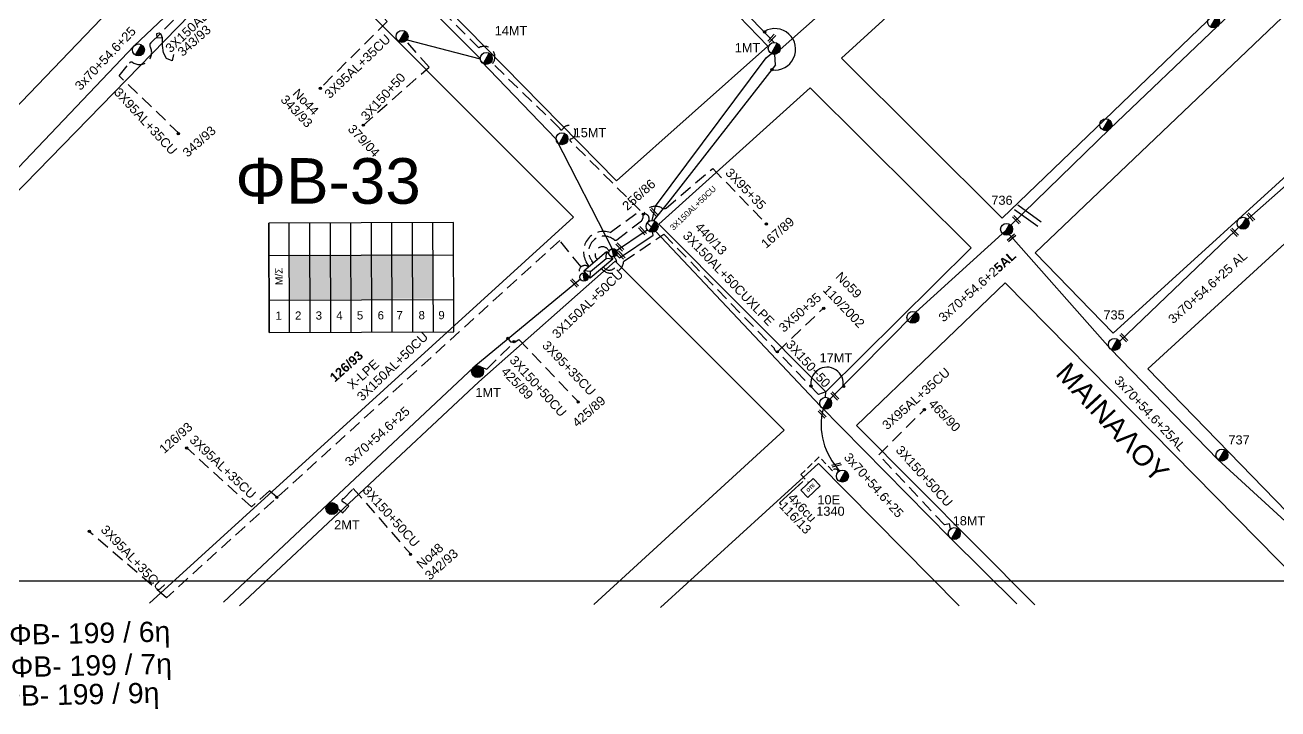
# Model space of a CAD drawing. Header units: millimetres. Extents: x -2449 to 2989, y 8 to 1056.
# Drawn here: x 1087.3 to 1334.5, y 16 to 150.9 of the extents above; entities that cross this region are included whole.
import ezdxf
from ezdxf.enums import TextEntityAlignment as Align

# ---------------------------------------------------------------- set-up
doc = ezdxf.new("R2010")
doc.units = ezdxf.units.MM
doc.linetypes.add('DASHED', pattern=[19.05, 12.7, -6.35])
for name, color, linetype in [('Pillar OTE', 7, 'Continuous'), ('Άγνωστα', 7, 'Continuous'), ('Ασφαλειοκιβώτια Χ.Τ 9 αναχωρήσεων', 7, 'Continuous'), ('Επιγραφές - Σχήματα', 7, 'Continuous'), ('Καλώδια ΧΤ   3x150+50AL XLPE', 7, 'DASHED'), ('Καλώδια ΧΤ   3x150+50CU', 7, 'DASHED'), ('Καλώδια ΧΤ   3x150AL+50CU', 7, 'DASHED'), ('Καλώδια ΧΤ   3x95+35 CU', 7, 'DASHED'), ('Καλώδια ΧΤ   3x95+35 XLPE', 7, 'DASHED'), ('Μηχανική τομή', 7, 'Continuous'), ('Στύλος Ξύλινος', 7, 'Continuous'), ('Στύλος Ξύλινος @ 1', 7, 'Continuous'), ('Στύλος ΦΜ', 7, 'Continuous'), ('Στύλος ΦΜ @ 1', 7, 'Continuous'), ('Συνδέσεις', 7, 'Continuous'), ('Συνεστραμμένα ΧΤ   3x70+54.6+25 AL', 7, 'SYN_LINE'), ('Τομή', 7, 'Continuous'), ('Υποσταθμός εναέριος 2 στύλων', 7, 'Continuous'), ('Υποσταθμός πόλεως', 7, 'Continuous'), ('Υπόβαθρο ΔΕΗ', 7, 'Continuous'), ('Υπόγεια καλώδια Δικτύου ΧΤ και Παρ. ΧΤ X-95  (3X95AL +35CU  XLPE)', 7, 'DASHED'), ('Υπόγεια καλώδια Παροχών ΧΤ   4x6', 7, 'DASHED')]:
    doc.layers.add(name, color=color, linetype=linetype)
doc.styles.add('arial', font='arial.ttf')
doc.styles.get("Standard").update_dxf_attribs({"font": 'arial.ttf'})
doc.linetypes.add('SYN_LINE', pattern='A,0.5,-0.0001,["/\\/\\/\\/",Standard,S=0.1,R=0,X=0,Y=-0.05],-0.25', length=0.7501)
doc.dimstyles.new('ISO-25', dxfattribs={"dimtxt": 2.5, "dimasz": 2.5, "dimexe": 1.25, "dimexo": 0.625, "dimtad": 1, "dimtxsty": 'Standard', "dimcen": 2.5, "dimadec": 0, "dimazin": 0, "dimtfac": 1, "dimtmove": 0, "dimatfit": 3, "dimfxl": 1, "dimarcsym": 0})

# ---------------------------------------------------------------- blocks, each defined once
blk = doc.blocks.new('ΥΠΑΡΧΩΝ ΤΣΙΜΕΝΤΕΝΙΟΣ ΣΤΥΛΟΣ')
at = {"layer": 'Στύλος ΦΜ'}
blk.add_hatch(color=7, dxfattribs=at).paths.add_polyline_path([(-1.29, -2.28, 0.574793), (2.62, 0, 0.268822), (1.3, 2.27)])
at = {"layer": 'Στύλος ΦΜ', "color": 7}
blk.add_line((-1.29, -2.28), (1.3, 2.27), dxfattribs=at)
blk.add_circle((0, 0), 2.62, dxfattribs=at)
at = {"layer": 'Στύλος ΦΜ', "flags": 4}
for tag, p in [('ΑΡΙΘΜΟΣ', (-4.68, 8.05)), ('ΤΥΠΟΣ', (-4.91, 3.03))]:
    blk.add_attdef(tag, p, '', height=4, dxfattribs=at)
blk = doc.blocks.new('ΥΠΑΡΧΩΝ ΞΥΛΙΝΟΣ ΣΤΥΛΟΣ')
at = {"layer": 'Στύλος Ξύλινος'}
h = blk.add_hatch(color=7, dxfattribs=at)
h.paths.add_polyline_path([(-2.62, 0, 0.270008), (-1.29, -2.28), (1.3, 2.27, 0.576266)])
h.paths.add_polyline_path([(-1.29, -2.28, 0.574793), (2.62, 0, 0.268822), (1.3, 2.27)])
at = {"layer": 'Στύλος Ξύλινος', "color": 7}
blk.add_line((-1.29, -2.28), (1.3, 2.27), dxfattribs=at)
blk.add_circle((0, 0), 2.62, dxfattribs=at)
at = {"layer": 'Στύλος Ξύλινος', "flags": 4}
for tag, p in [('ΑΡΙΘΜΟΣ', (-4.91, 8.6)), ('ΤΥΠΟΣ', (-4.85, 3.39))]:
    blk.add_attdef(tag, p, '', height=4, dxfattribs=at)
blk = doc.blocks.new('ΥΠΟΣΤΑΘΜΟΣ ΕΝΑΕΡΙΟΣ ΕΠΙ 2 ΣΤΥΛΩΝ')
at = {"layer": 'Υποσταθμός εναέριος 2 στύλων', "linetype": 'Continuous'}
for points in [[(-11.97, -2.11, 0.574793), (-8.45, -0.07, 0.268822), (-9.64, 1.98)], [(9.68, -2.15, 0.574793), (13.19, -0.1, 0.268822), (12.01, 1.95)]]:
    blk.add_hatch(color=256, dxfattribs=at).paths.add_polyline_path(points)
for p, q in [((-11.97, -2.11), (-9.64, 1.98)), ((9.68, -2.15), (12.01, 1.95))]:
    blk.add_line(p, q, dxfattribs=at)
for centre in [(-10.81, -0.07), (10.84, -0.1)]:
    blk.add_circle(centre, 2.36, dxfattribs=at)
at = {"layer": 'Υποσταθμός πόλεως', "linetype": 'Continuous', "ltscale": 40}
blk.add_lwpolyline([(-8.57, 2.82), (8.57, 2.82), (8.57, -2.82), (-8.57, -2.82)], close=True, dxfattribs=at)
for points in [[(-5.75, 0), (-8.57, 2.82)], [(-8.57, -2.82), (-5.75, 0)], [(-5.75, 0), (5.75, 0)], [(5.75, 0), (8.57, 2.82)], [(8.57, -2.82), (5.75, 0)]]:
    blk.add_lwpolyline(points, dxfattribs=at)
at = {"layer": 'Υποσταθμός εναέριος 2 στύλων', "ltscale": 40, "flags": 1}
for tag, p in [('ΜΕΤΑΣΧΗΜΑΤΙΣΜΟΣ', (14.09, 2.51)), ('ΙΣΧΥΣ', (14.07, -0.28)), ('ΑΡΙΘΜΟΣ', (14.19, -3))]:
    blk.add_attdef(tag, p, '', height=1.8, dxfattribs=at)
blk = doc.blocks.new('_ΣΥΝΔΕΣΗ')
at = {"layer": 'Συνδέσεις', "linetype": 'SYN_LINE', "ltscale": 40}
blk.add_hatch(color=256, dxfattribs=at).paths.add_polyline_path([(0.5, -0.01, 1), (-0.5, -0.01, 1)])
at = {"layer": 'Συνδέσεις'}
blk.add_circle((0, -0.01), 0.5, dxfattribs=at)
blk = doc.blocks.new('ΜΗΧΑΝΙΚΗ ΤΟΜΗ')
at = {"layer": 'Μηχανική τομή', "ltscale": 40}
for p, q in [((-1.89, 0.78), (1.89, 0.78)), ((1.89, 0), (-1.89, 0))]:
    blk.add_line(p, q, dxfattribs=at)
blk = doc.blocks.new('PILLAR ΟΤΕ')
at = {"layer": 'Pillar OTE', "ltscale": 40}
blk.add_lwpolyline([(-3.31, 2.02), (3.39, 2.02), (3.39, -1.99), (-3.31, -1.99)], close=True, dxfattribs=at)
at = {"layer": 'Pillar OTE', "insert": (-1.81, 0.71), "char_height": 1.3575, "width": 109.961, "attachment_point": 1}
blk.add_mtext('{\\fArial|b1|i0|c161|p34;OTE}', dxfattribs=at)
blk = doc.blocks.new('ΑΣΦΑΛΕΙΟΚΙΒΩΤΙΟ ΥΠΟΣΤΑΘΜΟΥ 9 ΑΝΑΧΩΡΗΣΕΩΝ')
at = {"layer": 'Ασφαλειοκιβώτια Χ.Τ 9 αναχωρήσεων', "ltscale": 40}
for p, q in [((-23.8, 40.36), (24.02, 40.36)), ((-9.72, 40.36), (-9.72, -40.64)), ((9.94, 40.36), (9.94, -40.64)), ((-23.8, 31.36), (24.02, 31.36)), ((-23.8, 22.36), (24.02, 22.36)), ((-23.8, 13.36), (24.02, 13.36)), ((-23.8, 4.36), (24.02, 4.36)), ((-23.8, -4.64), (24.02, -4.64)), ((-23.8, -13.64), (24.02, -13.64)), ((-23.8, -22.64), (24.02, -22.64)), ((-23.8, -31.64), (24.02, -31.64))]:
    blk.add_line(p, q, dxfattribs=at)
at = {"layer": 'Ασφαλειοκιβώτια Χ.Τ 9 αναχωρήσεων'}
blk.add_lwpolyline([(-23.8, -40.64), (24.02, -40.64), (24.02, 40.36), (-23.8, 40.36)], close=True, dxfattribs=at)
for s, p in [('1', (-18.29, 37.57)), ('2', (-18.29, 29)), ('3', (-18.29, 19.93)), ('4', (-18.29, 10.91)), ('5', (-18.29, 1.89)), ('6', (-18.29, -7.24)), ('7', (-18.29, -15.48)), ('8', (-18.29, -25.17)), ('9', (-18.29, -33.86))]:
    blk.add_text(s, height=3.6, rotation=270, dxfattribs=at).set_placement(p)
at = {"layer": 'Ασφαλειοκιβώτια Χ.Τ 9 αναχωρήσεων', "ltscale": 40}
for tag, height, p in [('ΟΝΟΜΑ', 5, (-0.16, 44.31)), ('ΚΕΙΜΕΝΟ 1', 2, (17.06, 35.59)), ('ΚΕΙΜΕΝΟ 2', 2, (17.06, 26.88)), ('ΚΕΙΜΕΝΟ 3', 2, (17.06, 17.69)), ('ΚΕΙΜΕΝΟ 4', 2, (17.06, 8.71)), ('ΚΕΙΜΕΝΟ 5', 2, (17.06, -0.13)), ('ΚΕΙΜΕΝΟ 6', 2, (17.06, -9.05)), ('ΚΕΙΜΕΝΟ 7', 2, (17.06, -18.13)), ('ΚΕΙΜΕΝΟ 8', 2, (17.06, -26.85)), ('ΚΕΙΜΕΝΟ 9', 2, (17.06, -35.99)), ('ΣΧ', 2, (-0.1, -42.64))]:
    blk.add_attdef(tag, text='', height=height, dxfattribs=at).set_placement(p, align=Align.MIDDLE_CENTER)
blk = doc.blocks.new('ΤΟΜΗ')
at = {"layer": 'Τομή', "ltscale": 40}
for p, q in [((-5.68, 0), (5.68, 0)), ((5.68, -2.33), (-5.68, -2.33))]:
    blk.add_line(p, q, dxfattribs=at)

msp = doc.modelspace()

# ---------------------------------------------------------------- hatches: boundary and pattern name
at = {"layer": 'Ασφαλειοκιβώτια Χ.Τ 9 αναχωρήσεων', "ltscale": 40}
for color, points in [(151, [(1139.43, 105.58), (1139.45, 96.74), (1143.5, 96.75), (1143.48, 105.59)]), (2, [(1143.48, 105.59), (1143.5, 96.75), (1147.55, 96.76), (1147.53, 105.6)]), (1, [(1147.53, 105.6), (1147.55, 96.76), (1151.6, 96.77), (1151.58, 105.61)]), (133, [(1151.58, 105.61), (1151.6, 96.77), (1155.65, 96.78), (1155.63, 105.62)]), (85, [(1155.63, 105.62), (1155.65, 96.78), (1159.7, 96.79), (1159.68, 105.63)]), (5, [(1159.57, 105.72), (1159.59, 96.88), (1163.64, 96.89), (1163.62, 105.73)]), (6, [(1163.82, 105.71), (1163.84, 96.87), (1167.89, 96.88), (1167.87, 105.72)])]:
    msp.add_hatch(color=color, dxfattribs=at).paths.add_polyline_path(points)

# ---------------------------------------------------------------- linework, layer by layer
at = {"layer": 'Άγνωστα', "color": 1, "linetype": 'DASHED', "ltscale": 0.2}
msp.add_lwpolyline([(1153.98, 131.07), (1166.97, 142.56), (1162.45, 147.74)], dxfattribs=at)
at = {"layer": 'Επιγραφές - Σχήματα'}
msp.add_lwpolyline([(38.83, 1035.06), (2041.73, 1035.06), (2041.73, 41.17), (38.83, 41.17)], close=True, dxfattribs=at)
at = {"layer": 'Επιγραφές - Σχήματα', "linetype": 'Continuous', "ltscale": 0.2}
msp.add_lwpolyline([(1116.56, 145.05), (1116.3, 143.84), (1115.18, 144.27), (1114.57, 145.39), (1114.4, 146.86), (1114.4, 148.33), (1114.14, 149.02), (1113.71, 149.28), (1113.19, 149.11), (1113.28, 148.42), (1114.31, 148.33)], dxfattribs=at)
at = {"layer": 'Επιγραφές - Σχήματα', "color": 1, "linetype": 'DASHED', "ltscale": 0.2}
msp.add_arc((1201.17, 105.68), 1.45, 23.8083, 224.834, dxfattribs=at)
at = {"layer": 'Επιγραφές - Σχήματα', "color": 151, "linetype": 'DASHED', "ltscale": 0.2}
msp.add_arc((1202.55, 103.98), 1.45, 215.2673, 54.019, dxfattribs=at)
at = {"layer": 'Επιγραφές - Σχήματα', "color": 85, "linetype": 'DASHED', "ltscale": 0.2}
msp.add_arc((1197.7, 102.3), 1.14, 51.7591, 219.7949, dxfattribs=at)
at = {"layer": 'Καλώδια ΧΤ   3x150+50AL XLPE', "color": 6, "linetype": 'DASHED', "ltscale": 0.2}
msp.add_lwpolyline([(1200.99, 102.83, 0.687538), (1205.38, 104.28), (1213.29, 109.63), (1235.05, 87.17)], format="xyb", dxfattribs=at)
msp.add_arc((1235.81, 87.19), 0.759, 181.7378, 262.4348, dxfattribs=at)
at = {"layer": 'Καλώδια ΧΤ   3x150+50CU', "color": 6, "ltscale": 0.2}
for points in [[(1235.71, 86.44), (1244.81, 95.01)], [(1245.22, 77.45), (1245.26, 78.52), (1243.81, 78.03), (1235.71, 86.44)]]:
    msp.add_lwpolyline(points, dxfattribs=at)
at = {"layer": 'Καλώδια ΧΤ   3x150+50CU', "color": 85, "ltscale": 0.2}
msp.add_lwpolyline([(1177.32, 83.41), (1178.39, 83.02), (1183.8, 88.4)], dxfattribs=at)
at = {"layer": 'Καλώδια ΧΤ   3x150+50CU', "color": 2, "linetype": 'DASHED', "ltscale": 0.2}
msp.add_lwpolyline([(1269.86, 51.49), (1269.63, 52.52), (1268.65, 52.3), (1255.68, 66.1)], dxfattribs=at)
at = {"layer": 'Καλώδια ΧΤ   3x150+50CU', "color": 85, "ltscale": 0.2}
msp.add_lwpolyline([(1148.99, 55.49), (1149.98, 54.66, -0.028198), (1151.15, 55.97, 0.068408), (1149.92, 56.85, -0.850238), (1150.1, 57.4), (1152.03, 59.44), (1163.37, 46.5)], format="xyb", dxfattribs=at)
at = {"layer": 'Καλώδια ΧΤ   3x150AL+50CU', "color": 133, "ltscale": 0.2}
for points in [[(1179.51, 143.28, 0.833826), (1176.79, 146.38), (1158.53, 164.61, -0.619927), (1158.64, 164.92, 0.8987), (1155.81, 167.32), (1144.03, 179.23), (1145.11, 180.94), (1145.11, 182.23), (1144.36, 182.19), (1144.36, 181.03, -0.792381), (1142.68, 180.63)], [(1198.5, 103.29), (1197.99, 104.16, -0.696248), (1202.72, 109.96), (1208.62, 114.3), (1194.81, 128.04, -0.572778), (1194.9, 128.39, 1.493394), (1193.34, 130.37, -0.770522), (1192.74, 130.53), (1179.51, 143.28)]]:
    msp.add_lwpolyline(points, format="xyb", dxfattribs=at)
at = {"layer": 'Καλώδια ΧΤ   3x150AL+50CU', "color": 2, "ltscale": 0.2}
msp.add_lwpolyline([(1199.36, 104), (1199.09, 104.36, -0.890326), (1203.47, 108.52, 0.362157), (1204.05, 108.52), (1208.9, 112.28, 0.223353), (1209.11, 112.68, -0.567949), (1212.89, 114.78, 0.269953), (1213.75, 114.78), (1222.93, 122.59)], format="xyb", dxfattribs=at)
at = {"layer": 'Καλώδια ΧΤ   3x150AL+50CU', "color": 85, "ltscale": 0.2}
msp.add_lwpolyline([(1196.96, 103.16), (1192.75, 108.35), (1115.19, 37.91)], dxfattribs=at)
at = {"layer": 'Καλώδια ΧΤ   3x150AL+50CU', "color": 2, "ltscale": 0.2}
msp.add_arc((1209.39, 112.65), 1.01, 308.767, 92.6501, dxfattribs=at)
at = {"layer": 'Καλώδια ΧΤ   3x95+35 CU', "color": 85, "ltscale": 0.2}
msp.add_lwpolyline([(1182.58, 88.98), (1183.05, 88.4), (1183.98, 88.4), (1184.71, 88.84), (1196.37, 76.63)], dxfattribs=at)
at = {"layer": 'Καλώδια ΧΤ   3x95+35 XLPE', "color": 2, "ltscale": 0.2}
msp.add_lwpolyline([(1222.93, 122.59), (1233.54, 111.66)], dxfattribs=at)
at = {"layer": 'Συνεστραμμένα ΧΤ   3x70+54.6+25 AL', "color": 151, "ltscale": 20}
for p, q in [((1279.16, 184.39), (1236.24, 146.03)), ((1211.62, 115.12), (1233.48, 144.38))]:
    msp.add_line(p, q, dxfattribs=at)
at = {"layer": 'Συνεστραμμένα ΧΤ   3x70+54.6+25 AL', "color": 27, "ltscale": 20}
for p, q in [((1322.55, 150.64), (1350.11, 177)), ((1301.29, 130.37), (1322.55, 150.64)), ((1281.77, 111.4), (1301.29, 130.37))]:
    msp.add_line(p, q, dxfattribs=at)
at = {"layer": 'Συνεστραμμένα ΧΤ   3x70+54.6+25 AL', "color": 151, "ltscale": 8}
for p, q in [((1233.48, 144.38), (1234.51, 145.24)), ((1210.97, 112.35), (1211.62, 115.12))]:
    msp.add_line(p, q, dxfattribs=at)
at = {"layer": 'Συνεστραμμένα ΧΤ   3x70+54.6+25 AL', "color": 5, "linetype": 'SYN_LINE', "ltscale": 20}
msp.add_line((1235.34, 143.02), (1235.18, 145.09), dxfattribs=at)
at = {"layer": 'Συνεστραμμένα ΧΤ   3x70+54.6+25 AL', "color": 151, "linetype": 'SYN_LINE', "ltscale": 10}
msp.add_line((1203.39, 106.01), (1209.99, 110.51), dxfattribs=at)
at = {"layer": 'Συνεστραμμένα ΧΤ   3x70+54.6+25 AL', "color": 5, "linetype": 'SYN_LINE', "ltscale": 10}
for p, q in [((1204.58, 104.96), (1211.18, 109.46)), ((1211.18, 109.46), (1210.88, 111.01)), ((1204.58, 104.96), (1203.99, 105.49))]:
    msp.add_line(p, q, dxfattribs=at)
at = {"layer": 'Συνεστραμμένα ΧΤ   3x70+54.6+25 AL', "color": 6, "ltscale": 20}
for p, q in [((1301.35, 87.05), (1280.79, 110.35)), ((1322.6, 65.2), (1301.35, 87.05)), ((1339.74, 49.46), (1322.6, 65.2))]:
    msp.add_line(p, q, dxfattribs=at)
at = {"layer": 'Συνεστραμμένα ΧΤ   3x70+54.6+25 AL', "color": 1, "linetype": 'SYN_LINE', "ltscale": 20}
for points in [[(1141.51, 179.64), (1155.92, 165.53), (1177.09, 144.28)], [(1177.23, 143.73), (1192.02, 128.43), (1203.11, 106.75)]]:
    msp.add_lwpolyline(points, dxfattribs=at)
at = {"layer": 'Συνεστραμμένα ΧΤ   3x70+54.6+25 AL', "color": 2, "linetype": 'SYN_LINE', "ltscale": 20}
for points in [[(1043.33, 75.85), (1077.05, 113.45), (1108.77, 146.78), (1136.1, 172.62)], [(1282.96, 36.74), (1269.77, 49.73), (1244.15, 75.79), (1211.66, 110.22), (1210.02, 111.86)]]:
    msp.add_lwpolyline(points, dxfattribs=at)
at = {"layer": 'Συνεστραμμένα ΧΤ   3x70+54.6+25 AL', "color": 5, "linetype": 'SYN_LINE', "ltscale": 20}
for points in [[(1219, 164.27), (1235.09, 147.44)], [(1235.34, 143.02), (1214.52, 116.38), (1211.28, 112.31)]]:
    msp.add_lwpolyline(points, dxfattribs=at)
at = {"layer": 'Συνεστραμμένα ΧΤ   3x70+54.6+25 AL', "color": 1, "linetype": 'SYN_LINE', "ltscale": 15}
msp.add_lwpolyline([(1162.66, 147.98), (1177.09, 144.19)], dxfattribs=at)
at = {"layer": 'Συνεστραμμένα ΧΤ   3x70+54.6+25 AL', "color": 6, "linetype": 'SYN_LINE', "ltscale": 20}
for points in [[(1303.21, 88.46), (1327.58, 111.78), (1345.66, 127.8)], [(1280.79, 110.35), (1263.01, 94.25), (1246.05, 77.11)]]:
    msp.add_lwpolyline(points, dxfattribs=at)
at = {"layer": 'Συνεστραμμένα ΧΤ   3x70+54.6+25 AL', "color": 85, "linetype": 'SYN_LINE', "ltscale": 20}
msp.add_lwpolyline([(1196.83, 100.73), (1175.81, 83.42), (1147.01, 56.35), (1126.45, 37.03)], dxfattribs=at)
at = {"layer": 'Συνεστραμμένα ΧΤ   3x70+54.6+25 AL', "linetype": 'Continuous', "ltscale": 0.2}
for centre, radius, start, end in [((1235.21, 146.08), 4.09, 261.8782, 120.4141), ((1245.48, 80.18), 3.21, 348.3992, 193.0116)]:
    msp.add_arc(centre, radius, start, end, dxfattribs=at)
at = {"layer": 'Συνεστραμμένα ΧΤ   3x70+54.6+25 AL', "color": 2, "linetype": 'SYN_LINE', "ltscale": 15}
msp.add_arc((1257.31, 72.04), 12.99, 165.8818, 224.3954, dxfattribs=at)
at = {"layer": 'Υπόβαθρο ΔΕΗ'}
for points in [[(961.95, 156.43), (1047.17, 262.45), (1128.87, 179.86), (1036.47, 83.57), (961.95, 156.43)], [(1280.03, 112.75), (1399.72, 227.85), (1371.22, 259.62), (1311.43, 203.96), (1277.25, 170.8), (1248.36, 144.36), (1280.03, 112.75)], [(1286.58, 105.92), (1406.24, 220), (1459.49, 161.43), (1340.81, 50.14), (1308.79, 83.07)], [(1203.98, 120.12), (1233.82, 146.72), (1172.76, 209.91), (1144.92, 180.31), (1203.98, 120.12)], [(1084.33, 36.52), (1044.44, 75.62), (1137.48, 171.13), (1195.46, 112.98), (1111.85, 36.86)], [(1212.34, 111.63), (1242.16, 138.51), (1273.9, 106.92), (1245.26, 78.52), (1212.34, 111.63)], [(1301.97, 90.09), (1344.87, 129.17)], [(1308.79, 83.07), (1352.04, 122.63)], [(1129.56, 36.32), (1176.8, 80.52), (1203.72, 104.32), (1237.01, 70.97), (1199.48, 36.59)], [(1301.97, 90.09), (1286.58, 105.92)]]:
    msp.add_lwpolyline(points, dxfattribs=at)
at = {"layer": 'Υπόβαθρο ΔΕΗ', "ltscale": 20}
for points in [[(1286.51, 36.54), (1251.32, 71.87), (1280.65, 100.04), (1342.86, 36.83)], [(1212.66, 36.01), (1243.84, 64.37), (1271.57, 36.33)]]:
    msp.add_lwpolyline(points, dxfattribs=at)
at = {"layer": 'Υπόβαθρο ΔΕΗ', "color": 0, "linetype": 'DASHED', "ltscale": 0.1}
msp.add_lwpolyline([(1236.11, 56.61), (1236.45, 56.17)], dxfattribs=at)
at = {"layer": 'Υπόγεια καλώδια Δικτύου ΧΤ και Παρ. ΧΤ X-95  (3X95AL +35CU  XLPE)', "color": 1, "linetype": 'DASHED', "ltscale": 0.2}
msp.add_lwpolyline([(1117.7, 129.46), (1105.83, 140.84), (1107.85, 143.35, -0.381538), (1108.56, 143.47, 0.781787), (1111.94, 146.69, -0.407559), (1112.11, 147.35), (1135.17, 170.65), (1135, 170.96, -0.460555), (1136.56, 175.06, -0.60708), (1139.05, 172.74, 0.279728), (1139.47, 171.28), (1158.74, 151.59), (1145.55, 138.44)], format="xyb", dxfattribs=at)
at = {"layer": 'Υπόγεια καλώδια Δικτύου ΧΤ και Παρ. ΧΤ X-95  (3X95AL +35CU  XLPE)', "color": 2, "linetype": 'DASHED', "ltscale": 0.2}
msp.add_lwpolyline([(1255.68, 66.1), (1264.69, 75.03)], dxfattribs=at)
at = {"layer": 'Υπόγεια καλώδια Δικτύου ΧΤ και Παρ. ΧΤ X-95  (3X95AL +35CU  XLPE)', "color": 85, "linetype": 'DASHED', "ltscale": 0.2}
for points in [[(1136.98, 57.7), (1135.51, 59.01), (1131.95, 55.84), (1119.19, 67.45)], [(1115.19, 37.91), (1099.81, 51.07)]]:
    msp.add_lwpolyline(points, dxfattribs=at)
at = {"layer": 'Υπόγεια καλώδια Παροχών ΧΤ   4x6', "color": 2, "linetype": 'DASHED', "ltscale": 0.1}
msp.add_lwpolyline([(1246.56, 62.94), (1243.95, 65.68), (1240.34, 62.22), (1241.72, 60.71)], dxfattribs=at)
at = {"layer": 'Υπόγεια καλώδια Παροχών ΧΤ   4x6', "color": 7, "linetype": 'DASHED', "ltscale": 0.1}
msp.add_arc((1247.13, 62.69), 0.619, 6.3139, 155.7498, dxfattribs=at)

# ---------------------------------------------------------------- block references
at = {"layer": 'Pillar OTE', "xscale": 0.4999999999999999, "yscale": 0.4999999999999999, "zscale": 0.4999999999999999, "rotation": 43.15426050418801}
msp.add_blockref('PILLAR ΟΤΕ', (1242.22, 59.56), dxfattribs=at)
at = {"layer": 'Ασφαλειοκιβώτια Χ.Τ 9 αναχωρήσεων', "color": 1, "ltscale": 40, "xscale": 0.4500000000000025, "yscale": 0.4500000000000025, "zscale": 0.4500000000000025, "rotation": 90.180251011886}
msp.add_blockref('ΑΣΦΑΛΕΙΟΚΙΒΩΤΙΟ ΥΠΟΣΤΑΘΜΟΥ 9 ΑΝΑΧΩΡΗΣΕΩΝ', (1153.55, 101.03), dxfattribs=at)
at = {"layer": 'Μηχανική τομή'}
for p, xscale, yscale, zscale, rotation in [((1234.72, 148.11), 0.4999999999999948, 0.4999999999999948, 0.4999999999999948, 46.46598332618161), ((1211.23, 113.78), 0.5000000000000366, 0.5000000000000366, 0.5000000000000366, 313.5049293167534), ((1328.94, 112.87), 0.5000000000000366, 0.5000000000000366, 0.5000000000000366, 313.5049293167534), ((1282.73, 112.33), 0.5000000000000366, 0.5000000000000366, 0.5000000000000366, 313.5049293167534), ((1208.92, 110.18), 0.5000000000000366, 0.5000000000000366, 0.5000000000000366, 313.5049293167534), ((1282.02, 108.75), 0.5000000000001678, 0.5000000000001678, 0.5000000000001678, 41.11861385091467), ((1325.73, 109.84), 0.5000000000000366, 0.5000000000000366, 0.5000000000000366, 313.5049293167534), ((1204.46, 106.99), 0.5000000000000366, 0.5000000000000366, 0.5000000000000366, 313.5049293167534), ((1204.71, 105.39), 0.5000000000000366, 0.5000000000000366, 0.5000000000000366, 313.5049293167534), ((1195.52, 99.84), 0.5000000000000366, 0.5000000000000366, 0.5000000000000366, 313.5049293167534), ((1303.89, 89.06), 0.5000000000000366, 0.5000000000000366, 0.5000000000000366, 313.5049293167534), ((1246.89, 77.56), 0.5000000000000366, 0.5000000000000366, 0.5000000000000366, 313.5049293167534), ((1244.4, 74.02), 0.5000000000000366, 0.5000000000000366, 0.5000000000000366, 313.5049293167534), ((1247.43, 63.9), 0.5000000000000366, 0.5000000000000366, 0.5000000000000366, 14.99700505806351)]:
    msp.add_blockref('ΜΗΧΑΝΙΚΗ ΤΟΜΗ', p, dxfattribs=dict(at, xscale=xscale, yscale=yscale, zscale=zscale, rotation=rotation))
at = {"layer": 'Στύλος Ξύλινος @ 1', "ltscale": 40}
ref = msp.add_blockref('ΥΠΑΡΧΩΝ ΞΥΛΙΝΟΣ ΣΤΥΛΟΣ', (1176.56, 82.51), dxfattribs=dict(at, xscale=0.4499999999998181, yscale=0.4499999999998181, zscale=0.4499999999998181))
ref.add_attrib('ΤΥΠΟΣ', '1ΜΤ', (1176.12, 77.51), dxfattribs={"layer": 'Στύλος Ξύλινος', "height": 1.8, "flags": 4})
ref = msp.add_blockref('ΥΠΑΡΧΩΝ ΞΥΛΙΝΟΣ ΣΤΥΛΟΣ', (1147.81, 55.49), dxfattribs=dict(at, xscale=0.4499999999998181, yscale=0.4499999999998181, zscale=0.4499999999998181))
ref.add_attrib('ΤΥΠΟΣ', '2ΜΤ', (1148.26, 51.41), dxfattribs={"layer": 'Στύλος Ξύλινος', "height": 1.8, "flags": 4})
at = {"layer": 'Στύλος ΦΜ @ 1', "ltscale": 40, "xscale": 0.4499999999998181, "yscale": 0.4499999999998181, "zscale": 0.4499999999998181}
for p in [(1321.74, 151.49), (1161.67, 148.63), (1109.63, 145.97), (1300.47, 131.21), (1210.97, 111.17), (1327.58, 111.79), (1262.43, 93.22)]:
    msp.add_blockref('ΥΠΑΡΧΩΝ ΤΣΙΜΕΝΤΕΝΙΟΣ ΣΤΥΛΟΣ', p, dxfattribs=at)
at = {"layer": 'Στύλος ΦΜ @ 1', "ltscale": 40}
ref = msp.add_blockref('ΥΠΑΡΧΩΝ ΤΣΙΜΕΝΤΕΝΙΟΣ ΣΤΥΛΟΣ', (1178.27, 144.28), dxfattribs=dict(at, xscale=0.4499999999998181, yscale=0.4499999999998181, zscale=0.4499999999998181))
ref.add_attrib('ΤΥΠΟΣ', '14ΜΤ', (1179.93, 148.86), dxfattribs={"layer": 'Στύλος ΦΜ', "height": 1.8, "flags": 4})
ref = msp.add_blockref('ΥΠΑΡΧΩΝ ΤΣΙΜΕΝΤΕΝΙΟΣ ΣΤΥΛΟΣ', (1235.09, 146.26), dxfattribs=dict(at, xscale=0.4499999999998181, yscale=0.4499999999998181, zscale=0.4499999999998181))
ref.add_attrib('ΤΥΠΟΣ', '1ΜΤ', (1227.28, 145.5), dxfattribs={"layer": 'Στύλος ΦΜ', "height": 1.8, "flags": 4})
ref = msp.add_blockref('ΥΠΑΡΧΩΝ ΤΣΙΜΕΝΤΕΝΙΟΣ ΣΤΥΛΟΣ', (1193.2, 128.43), dxfattribs=dict(at, xscale=0.4499999999998181, yscale=0.4499999999998181, zscale=0.4499999999998181))
ref.add_attrib('ΤΥΠΟΣ', '15ΜΤ', (1195.51, 128.75), dxfattribs={"layer": 'Στύλος ΦΜ', "height": 1.8, "flags": 4})
ref = msp.add_blockref('ΥΠΑΡΧΩΝ ΤΣΙΜΕΝΤΕΝΙΟΣ ΣΤΥΛΟΣ', (1280.92, 110.58), dxfattribs=dict(at, xscale=0.4499999999998181, yscale=0.4499999999998181, zscale=0.4499999999998181))
ref.add_attrib('ΤΥΠΟΣ', '736', (1277.91, 115.42), dxfattribs={"layer": 'Στύλος ΦΜ', "height": 1.8, "flags": 4})
ref = msp.add_blockref('ΥΠΑΡΧΩΝ ΤΣΙΜΕΝΤΕΝΙΟΣ ΣΤΥΛΟΣ', (1302.19, 87.87), dxfattribs=dict(at, xscale=0.4499999999998181, yscale=0.4499999999998181, zscale=0.4499999999998181))
ref.add_attrib('ΤΥΠΟΣ', '735', (1300.02, 92.8), dxfattribs={"layer": 'Στύλος ΦΜ', "height": 1.8, "flags": 4})
ref = msp.add_blockref('ΥΠΑΡΧΩΝ ΤΣΙΜΕΝΤΕΝΙΟΣ ΣΤΥΛΟΣ', (1245.22, 76.28), dxfattribs=dict(at, xscale=0.4499999999998181, yscale=0.4499999999998181, zscale=0.4499999999998181))
ref.add_attrib('ΤΥΠΟΣ', '17ΜΤ', (1244.02, 84.35), dxfattribs={"layer": 'Στύλος ΦΜ', "height": 1.8, "flags": 4})
ref = msp.add_blockref('ΥΠΑΡΧΩΝ ΤΣΙΜΕΝΤΕΝΙΟΣ ΣΤΥΛΟΣ', (1323.4, 66.06), dxfattribs=dict(at, xscale=0.4499999999998181, yscale=0.4499999999998181, zscale=0.4499999999998181))
ref.add_attrib('ΤΥΠΟΣ', '737', (1324.68, 68.15), dxfattribs={"layer": 'Στύλος ΦΜ', "height": 1.8, "flags": 4})
ref = msp.add_blockref('ΥΠΑΡΧΩΝ ΤΣΙΜΕΝΤΕΝΙΟΣ ΣΤΥΛΟΣ', (1248.54, 61.9), dxfattribs=dict(at, xscale=0.4499999999998181, yscale=0.4499999999998181, zscale=0.4499999999998181))
ref.add_attrib('ΤΥΠΟΣ', '10Ε', (1243.59, 56.34), dxfattribs={"layer": 'Στύλος ΦΜ', "height": 1.8, "flags": 4})
ref.add_attrib('ΑΡΙΘΜΟΣ', '1340', (1243.37, 54.08), dxfattribs={"layer": 'Στύλος ΦΜ', "height": 1.8, "flags": 4})
ref = msp.add_blockref('ΥΠΑΡΧΩΝ ΤΣΙΜΕΝΤΕΝΙΟΣ ΣΤΥΛΟΣ', (1270.6, 50.57), dxfattribs=dict(at, xscale=0.4499999999998181, yscale=0.4499999999998181, zscale=0.4499999999998181))
ref.add_attrib('ΤΥΠΟΣ', '18ΜΤ', (1270.28, 52.2), dxfattribs={"layer": 'Στύλος ΦΜ', "height": 1.8, "flags": 4})
at = {"layer": 'Συνδέσεις', "xscale": 0.4500000000000455, "yscale": 0.4500000000000455, "zscale": 0.4500000000000455}
for p in [(1233.18, 149.5), (1234.66, 142.1), (1145.54, 138.42), (1154.01, 131.13), (1117.51, 129.43), (1209.24, 113.57), (1233.54, 111.66), (1244.85, 94.98), (1182.56, 89.08), (1183.74, 88.43), (1235.69, 86.42), (1242.32, 79.68), (1248.78, 79.58), (1196.39, 76.55), (1264.7, 75.04), (1119.16, 67.43), (1136.95, 57.72), (1099.98, 51.01), (1163.32, 46.48)]:
    msp.add_blockref('_ΣΥΝΔΕΣΗ', p, dxfattribs=at)
at = {"layer": 'Τομή', "xscale": 0.4999999999999808, "yscale": 0.4999999999999808, "zscale": 0.4999999999999808, "rotation": 324.4738956741091}
msp.add_blockref('ΤΟΜΗ', (1285.44, 113.74), dxfattribs=at)
at = {"layer": 'Υποσταθμός εναέριος 2 στύλων', "xscale": 0.3450614420395402, "yscale": 0.3450614420395402, "zscale": 0.3450614420395402, "rotation": 40.0257124310404}
msp.add_blockref('ΥΠΟΣΤΑΘΜΟΣ ΕΝΑΕΡΙΟΣ ΕΠΙ 2 ΣΤΥΛΩΝ', (1200.37, 103.57), dxfattribs=at)

# ---------------------------------------------------------------- texts
at = {"layer": 'Άγνωστα', "linetype": 'SYN_LINE', "ltscale": 20, "char_height": 1.8, "width": 69.1904, "attachment_point": 1, "style": 'arial'}
for s, insert, rotation in [('3X150+50', (1153.34, 133.12), 47.422), ('3X50+35', (1235.76, 91.48), 41.6909), ('3X150+50', (1238.59, 88.96), 312.1715), ('X-LPE', (1150.66, 80.24), 41.6909)]:
    msp.add_mtext(s, dxfattribs=dict(at, insert=insert, rotation=rotation))
at = {"layer": 'Επιγραφές - Σχήματα', "linetype": 'SYN_LINE', "ltscale": 20, "attachment_point": 1, "style": 'arial'}
for s, insert, char_height, width, rotation in [('343/93', (1117.17, 145.91), 1.8, 69.1904, 41.6909), ('343/93', (1138.85, 137.27), 1.8, 69.1904, 313.8352), ('Nο44', (1141.23, 138.5), 1.8, 69.1904, 313.8352), ('379/04', (1152.11, 131.47), 1.8, 69.1904, 313.8352), ('343/93', (1118.15, 126.03), 1.8, 69.1904, 41.6909), ('256/86', (1204.89, 115.51), 1.8, 69.1904, 41.6909), ('167/89', (1232.28, 108.05), 1.8, 69.1904, 41.6909), ('\\A1;M/Σ', (1136.64, 99.57), 1.44, 55.3523, 90.3448), ('Nο59', (1248.35, 102.37), 1.8, 69.1904, 313.8352), ('110/2002', (1245.83, 99.77), 1.8, 69.1904, 313.8352), ('{\\fArial|b1|i0|c161|p34;126/93}', (1147.19, 81.68), 1.8, 69.1904, 41.6909), ('425/89', (1182.36, 83.63), 1.8, 69.1904, 313.8352), ('425/89', (1195.03, 72.77), 1.8, 69.1904, 41.6909), ('465/90', (1266.67, 77.27), 1.8, 69.1904, 313.8352), ('126/93', (1113.54, 67.58), 1.8, 69.1904, 41.6909), ('4x6cu', (1238.93, 58.73), 1.8, 69.1904, 313.8352), ('116/13', (1237.24, 57.1), 1.8, 69.1904, 313.8352), ('Nο48', (1164.3, 44.85), 1.8, 69.1904, 41.6909), ('342/93', (1165.94, 42.61), 1.8, 69.1904, 41.6909)]:
    msp.add_mtext(s, dxfattribs=dict(at, insert=insert, char_height=char_height, width=width, rotation=rotation))
at = {"layer": 'Επιγραφές - Σχήματα', "insert": (1128.75, 124.62), "char_height": 9, "width": 103.4348, "attachment_point": 1}
msp.add_mtext('ΦΒ-33', dxfattribs=at)
at = {"layer": 'Επιγραφές - Σχήματα', "char_height": 4, "width": 157.7424, "attachment_point": 1}
for s, insert, rotation in [('ΜΑΙΝΑΛΟΥ', (1293.31, 84.7), 312.6606), ('ΦΒ- 199 / 6η', (1084.09, 32.59), 1.2511), ('ΦΒ- 199 / 7η', (1084.41, 26.22), 1.2511), ('ΦΒ- 199 / 9η', (1081.94, 20.51), 1.2511)]:
    msp.add_mtext(s, dxfattribs=dict(at, insert=insert, rotation=rotation))
at = {"layer": 'Καλώδια ΧΤ   3x150+50CU', "ltscale": 40, "char_height": 1.8, "width": 69.1904, "attachment_point": 1, "rotation": 312.1724, "style": 'arial'}
for insert in [(1184.07, 85.87), (1260.25, 68.14), (1155.08, 60.19)]:
    msp.add_mtext('3X150+50CU', dxfattribs=dict(at, insert=insert))
at = {"layer": 'Καλώδια ΧΤ   3x150AL+50CU', "ltscale": 40, "attachment_point": 1, "style": 'arial'}
for s, insert, char_height, width, rotation in [('3X150AL+50CU', (1114.75, 146.6), 1.8, 69.1904, 43.2417), ('3X150AL+50CU', (1214.37, 111.11), 1.1685, 44.9146, 43.7506), ('440/13', (1220.6, 112.14), 1.8, 69.1904, 313.7506), ('3X150AL+50CUXLPE', (1218.19, 110.44), 1.8, 69.1904, 313.7506), ('3X150AL+50CU', (1191.04, 90.2), 1.8, 69.1904, 43.7506), ('3X150AL+50CU', (1152.54, 77.88), 1.8, 69.1904, 43.7506)]:
    msp.add_mtext(s, dxfattribs=dict(at, insert=insert, char_height=char_height, width=width, rotation=rotation))
at = {"layer": 'Καλώδια ΧΤ   3x95+35 CU', "ltscale": 40, "insert": (1190.46, 88.8), "char_height": 1.8, "width": 69.1904, "attachment_point": 1, "rotation": 313.8352, "style": 'arial'}
msp.add_mtext('3X95+35CU', dxfattribs=at)
at = {"layer": 'Καλώδια ΧΤ   3x95+35 XLPE', "ltscale": 40, "insert": (1226.6, 122.85), "char_height": 1.8, "width": 69.1904, "attachment_point": 1, "rotation": 313.8352, "style": 'arial'}
msp.add_mtext('3X95+35', dxfattribs=at)
at = {"layer": 'Συνεστραμμένα ΧΤ   3x70+54.6+25 AL', "style": 'arial'}
msp.add_text('3x70+54.6+25AL', height=1.8, rotation=313.1283, dxfattribs=at).set_placement((1302.01, 80.63))
at = {"layer": 'Συνεστραμμένα ΧΤ   3x70+54.6+25 AL', "linetype": 'SYN_LINE', "ltscale": 20, "char_height": 1.8, "attachment_point": 1, "style": 'arial'}
for s, insert, width, rotation in [('3x70+54.6+25', (1096.91, 139.1), 69.1904, 46.3974), ('3x70+54.6+2{\\fArial|b1|i0|c161|p34;5AL}', (1267.28, 93.52), 19.0779, 41.8553), ('3x70+54.6+25 AL', (1312.59, 93.19), 21.91, 41.8553), ('3x70+54.6+25', (1150.18, 65.06), 69.1904, 41.8553), ('3x70+54.6+25', (1250.04, 66.72), 69.1904, 311.7717)]:
    msp.add_mtext(s, dxfattribs=dict(at, insert=insert, width=width, rotation=rotation))
at = {"layer": 'Υπόγεια καλώδια Δικτύου ΧΤ και Παρ. ΧΤ X-95  (3X95AL +35CU  XLPE)', "linetype": 'DASHED', "ltscale": 0.1, "char_height": 1.8, "width": 69.1904, "attachment_point": 1, "style": 'arial'}
for insert, rotation in [((1146.15, 137.53), 43.7956), ((1106.01, 138.69), 312.7674), ((1256.16, 72.26), 41.6909), ((1120.81, 70.18), 316.4978), ((1103.37, 52.44), 313.8352)]:
    msp.add_mtext('3X95AL+35CU', dxfattribs=dict(at, insert=insert, rotation=rotation))

# ---------------------------------------------------------------- leaders
at = {"layer": 'Επιγραφές - Σχήματα', "ltscale": 40}
msp.add_leader([(1240.71, 60.84), (1236.11, 56.65)], dimstyle='ISO-25', override={"dimasz": 1, "dimtad": 0}, dxfattribs=at)

doc.saveas('drawing.dxf')
